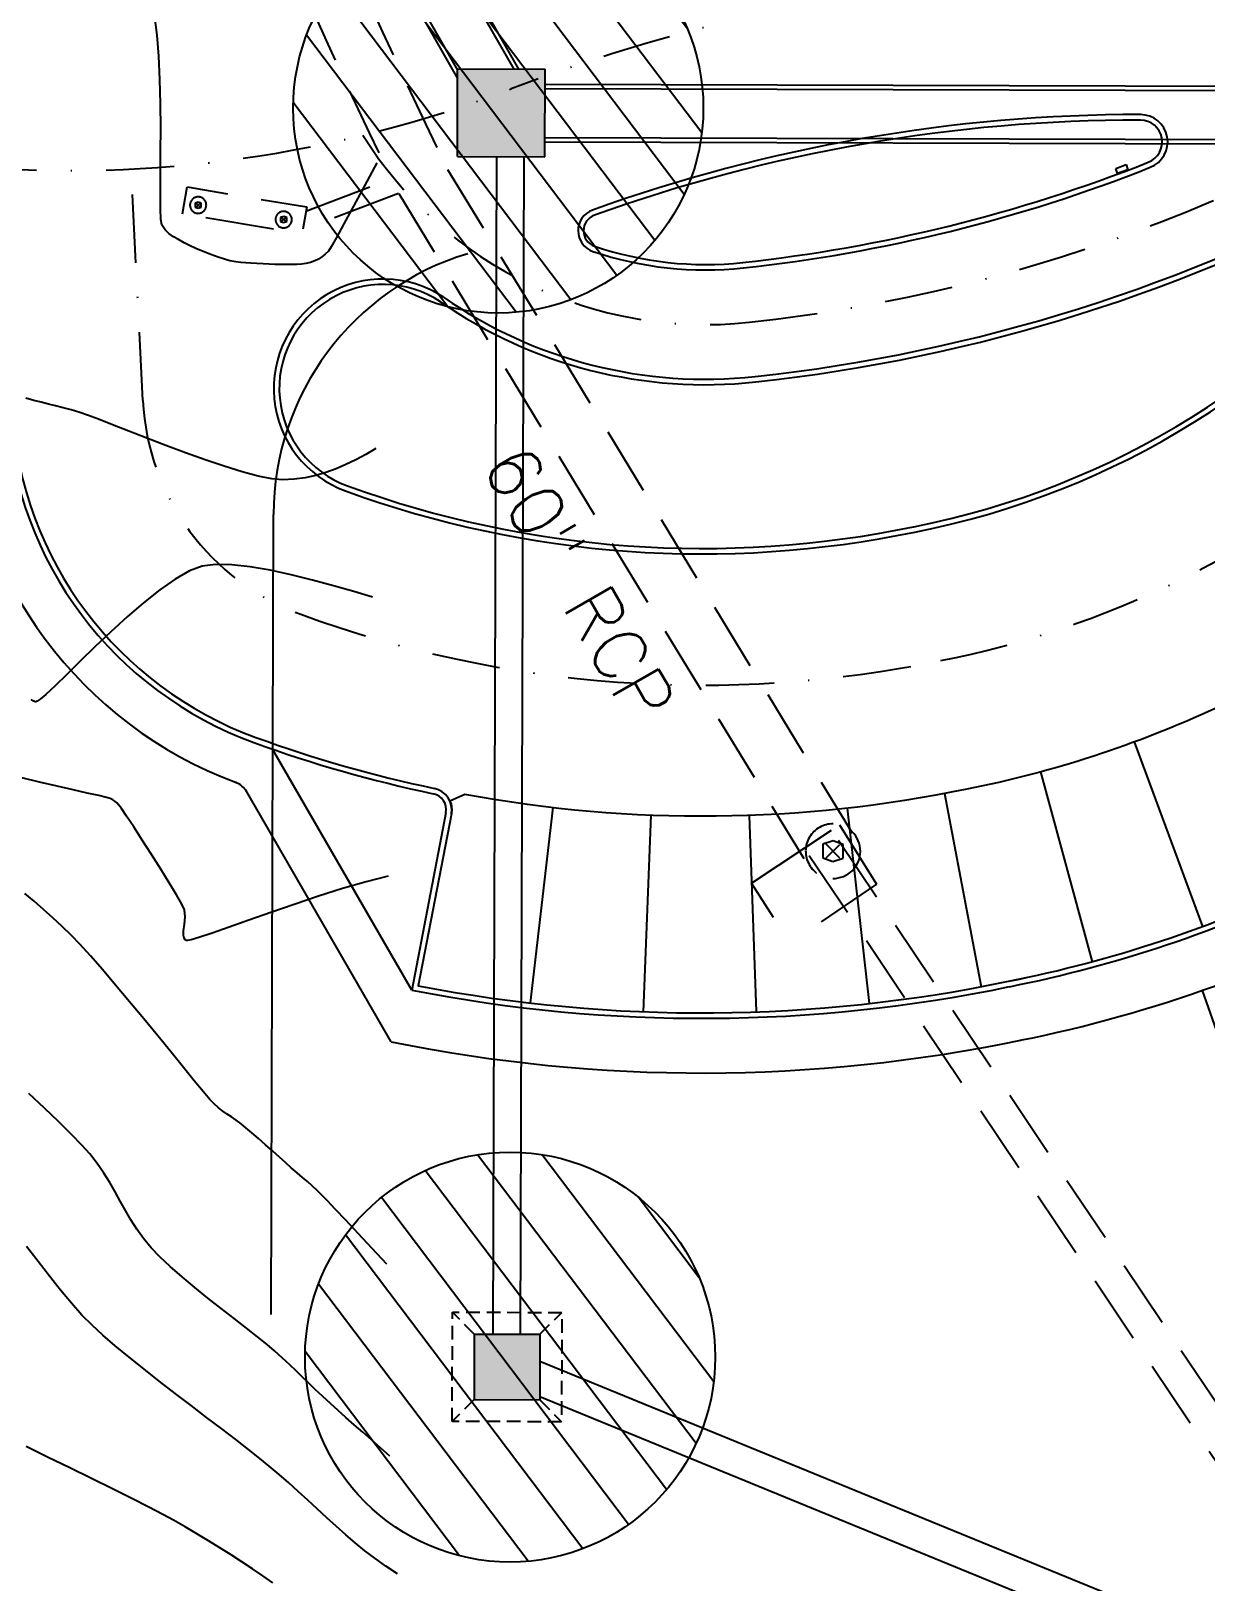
# Model space of a CAD drawing. Header units: feet. Extents: x 26064 to 27719, y 16802 to 28989.
# Drawn here: x 26336.5 to 26443.9, y 17831.7 to 17973.6 of the extents above; entities that cross this region are included whole.
import ezdxf

# ---------------------------------------------------------------- set-up
doc = ezdxf.new("R2010")
doc.units = ezdxf.units.FT
doc.header["$LTSCALE"] = 50
doc.header["$MEASUREMENT"] = 0
for name, pattern in [('CENTERPL', [0.25, 0.125, -0.0625, 0, -0.0625]), ('HIDDEN', [0.375, 0.25, -0.125]), ('HIDDEN2', [0.1875, 0.125, -0.0625]), ('HIDN25', [0.0938, 0.0625, -0.0313])]:
    doc.linetypes.add(name, pattern=pattern)
for name, color, linetype in [('CL-ROADS', 9, 'CENTERPL'), ('CONC-5INCH-BOUNDS', 251, 'Continuous'), ('CONT-MJR', 160, 'HIDDEN'), ('CONT-MNR', 55, 'HIDN25'), ('CURB-B', 4, 'Continuous'), ('CURB-F', 32, 'Continuous'), ('DEMO-STORM SEWER', 13, 'HIDDEN2'), ('FUTURE-CURB-F', 250, 'Continuous'), ('INLET PROTECTION', 1, 'HIDDEN'), ('INLET-HATCH', 9, 'Continuous'), ('PARKSTRIPES', 32, 'Continuous'), ('SD-INNER', 51, 'Continuous'), ('SD-OUTER', 6, 'Continuous'), ('SD-STRUCTURE', 6, 'Continuous'), ('SIDEWALK', 9, 'Continuous')]:
    doc.layers.add(name, color=color, linetype=linetype)
doc.styles.add('l60', font='simplex', dxfattribs={"height": 2.4})

msp = doc.modelspace()

# ---------------------------------------------------------------- hatches: boundary and pattern name
at = {"layer": 'INLET PROTECTION', "linetype": 'Continuous'}
h = msp.add_hatch(dxfattribs=at)
h.set_pattern_fill('ANSI31', scale=37.499998, angle=262.0889784, style=0)
h.set_pattern_definition([(307.088978, (50489.774, -5291.332), (3.7392183, 2.82681806), [])])
edge = h.paths.add_edge_path()
edge.add_arc((26379.21157, 17966.54427), 18.75, 0, 360)
h = msp.add_hatch(dxfattribs=at)
h.set_pattern_fill('ANSI31', scale=37.499998, angle=262.0889784, style=0)
h.set_pattern_definition([(307.088978, (50490.858, -5405.5893), (3.7392183, 2.82681806), [])])
edge = h.paths.add_edge_path()
edge.add_arc((26380.29548, 17852.2869), 18.75, 0, 360)

# ---------------------------------------------------------------- linework, layer by layer
at = {"layer": 'CL-ROADS', "color": 7}
msp.add_line((26346.71719, 17939.80501), (26345.65373, 17960.97264), dxfattribs=at)
for centre, radius, start, end in [((26437.92209, 17818.04335), 160.89772, 74.1126687, 110.9545899), ((26339.98576, 18073.79035), 112.96, 239.7533771, 290.9528375), ((26386.2222, 18094.0347), 147.9428, 276.1868117, 306.342412), ((26402.70601, 18002.31935), 87.9696, 281.1181192, 339.7659436), ((26398.15702, 17983.72284), 36.9872, 212.104588, 276.2225294), ((26368.68549, 17940.9087), 21.996, 182.8761272, 249.9632198), ((26397.86247, 18020.91197), 107.15362, 249.9632198, 281.7423349)]:
    msp.add_arc(centre, radius, start, end, dxfattribs=at)
at = {"layer": 'CONC-5INCH-BOUNDS', "color": 7, "flags": 128}
msp.add_lwpolyline([(26446.32721, 17911.43513), (26444.84488, 17911.66487, -0.060175533), (26422.04786, 17904.2387, -0.097171092), (26376.17053, 17903.7495), (26374.79473, 17903.15186, -0.151219334), (26374.92414, 17901.97625), (26371.8924, 17886.25663, 0.099364631), (26425.86417, 17886.6644, 0.061478073), (26453.268, 17895.7526), (26446.49769, 17910.26941, -0.150609894)], format="xyb", close=True, dxfattribs=at)
at = {"layer": 'CONT-MJR', "color": 7}
for p, q in [((26337.27899, 17904.88674, 620), (26335.64628, 17905.28704, 620)), ((26338.86951, 17904.51355, 620), (26337.27899, 17904.88674, 620)), ((26340.3472, 17904.17738, 620), (26338.86951, 17904.51355, 620)), ((26341.6414, 17903.88814, 620), (26340.3472, 17904.17738, 620)), ((26342.68145, 17903.65575, 620), (26341.6414, 17903.88814, 620)), ((26343.39672, 17903.49012, 620), (26342.68145, 17903.65575, 620)), ((26343.71655, 17903.40115, 620), (26343.39672, 17903.49012, 620)), ((26343.95891, 17903.27412, 620), (26343.71655, 17903.40115, 620)), ((26344.16012, 17903.14175, 620), (26343.95891, 17903.27412, 620)), ((26344.34455, 17902.98657, 620), (26344.16012, 17903.14175, 620)), ((26344.53655, 17902.79115, 620), (26344.34455, 17902.98657, 620)), ((26344.76144, 17902.47874, 620), (26344.53655, 17902.79115, 620)), ((26345.23223, 17901.77942, 620), (26344.76144, 17902.47874, 620)), ((26345.8878, 17900.78439, 620), (26345.23223, 17901.77942, 620)), ((26346.66704, 17899.58486, 620), (26345.8878, 17900.78439, 620)), ((26347.50881, 17898.27205, 620), (26346.66704, 17899.58486, 620)), ((26348.352, 17896.93717, 620), (26347.50881, 17898.27205, 620)), ((26349.13549, 17895.67143, 620), (26348.352, 17896.93717, 620)), ((26349.79816, 17894.56604, 620), (26349.13549, 17895.67143, 620)), ((26367.12854, 17895.77173, 620), (26364.97951, 17895.1412, 620)), ((26369.15066, 17896.29654, 620), (26367.12854, 17895.77173, 620)), ((26350.27889, 17893.71221, 620), (26349.79816, 17894.56604, 620)), ((26362.76848, 17894.43952, 620), (26360.56035, 17893.70124, 620)), ((26364.97951, 17895.1412, 620), (26362.76848, 17894.43952, 620)), ((26350.51655, 17893.20115, 620), (26350.27889, 17893.71221, 620)), ((26350.59772, 17892.55421, 620), (26350.51655, 17893.20115, 620)), ((26350.53503, 17891.89098, 620), (26350.59772, 17892.55421, 620)), ((26358.42003, 17892.96091, 620), (26356.41241, 17892.25309, 620)), ((26360.56035, 17893.70124, 620), (26358.42003, 17892.96091, 620)), ((26350.42762, 17890.85006, 620), (26350.44376, 17891.27223, 620)), ((26350.44376, 17891.27223, 620), (26350.53503, 17891.89098, 620)), ((26353.05491, 17891.07322, 620), (26351.83484, 17890.67027, 620)), ((26354.6024, 17891.61234, 620), (26353.05491, 17891.07322, 620)), ((26356.41241, 17892.25309, 620), (26354.6024, 17891.61234, 620)), ((26350.48743, 17890.59635, 620), (26350.42762, 17890.85006, 620)), ((26350.57539, 17890.46446, 620), (26350.48743, 17890.59635, 620)), ((26350.63655, 17890.41115, 620), (26350.57539, 17890.46446, 620)), ((26350.67097, 17890.39845, 620), (26350.63655, 17890.41115, 620)), ((26350.80037, 17890.40073, 620), (26350.67097, 17890.39845, 620)), ((26351.13813, 17890.46919, 620), (26350.80037, 17890.40073, 620)), ((26351.83484, 17890.67027, 620), (26351.13813, 17890.46919, 620))]:
    msp.add_line(p, q, dxfattribs=at)
at = {"layer": 'CONT-MNR', "color": 7}
for p, q in [((26348.02902, 17973.21361, 617), (26347.80519, 17974.85291, 617)), ((26348.18275, 17971.2904, 617), (26348.02902, 17973.21361, 617)), ((26348.32925, 17966.94737, 617), (26348.27871, 17969.17206, 617)), ((26348.34343, 17962.53409, 617), (26348.34671, 17964.70512, 617)), ((26348.324, 17958.76082, 617), (26348.33174, 17960.52306, 617)), ((26349.52229, 17954.77786, 617), (26349.10617, 17955.06332, 617)), ((26349.99088, 17954.51181, 617), (26349.52229, 17954.77786, 617)), ((26365.10433, 17955.95928, 617), (26364.41483, 17954.6927, 617)), ((26351.56096, 17953.71131, 617), (26350.97199, 17953.98208, 617)), ((26352.22616, 17953.43061, 617), (26351.56096, 17953.71131, 617)), ((26363.69784, 17953.46463, 617), (26363.39372, 17953.17024, 617)), ((26363.93503, 17953.83783, 617), (26363.69784, 17953.46463, 617)), ((26354.67784, 17952.57463, 617), (26354.19344, 17952.712, 617)), ((26355.67482, 17952.40539, 617), (26355.20637, 17952.46576, 617)), ((26359.82784, 17952.23463, 617), (26359.30291, 17952.22876, 617)), ((26360.78634, 17952.24204, 617), (26360.33097, 17952.24009, 617)), ((26361.62656, 17952.31453, 617), (26361.21213, 17952.26026, 617)), ((26336.74445, 17939.80296, 618), (26336.01011, 17939.99367, 618)), ((26339.41819, 17939.12855, 618), (26338.73773, 17939.30529, 618)), ((26340.14963, 17938.92857, 618), (26339.41819, 17939.12855, 618)), ((26348.83217, 17935.68612, 618), (26347.0856, 17936.35658, 618)), ((26368.02969, 17935.39383, 618), (26367.10455, 17934.86703, 618)), ((26367.10455, 17934.86703, 618), (26366.19372, 17934.37979, 618)), ((26357.25398, 17932.88117, 618), (26355.78782, 17933.27454, 618)), ((26359.48784, 17932.54463, 618), (26358.50499, 17932.62841, 618)), ((26360.54207, 17932.599, 618), (26359.48784, 17932.54463, 618)), ((26362.51949, 17932.93781, 618), (26361.54972, 17932.73191, 618)), ((26350.97575, 17924.20089, 619), (26349.67006, 17923.45975, 619)), ((26352.13767, 17924.63683, 619), (26350.97575, 17924.20089, 619)), ((26367.71162, 17921.7984, 619), (26366.00357, 17922.31262, 619)), ((26346.78235, 17921.30048, 619), (26345.2778, 17920.00168, 619)), ((26343.78442, 17918.63632, 619), (26342.34097, 17917.26406, 619)), ((26342.34097, 17917.26406, 619), (26340.98616, 17915.94457, 619)), ((26337.05993, 17912.27778, 619), (26336.93932, 17912.22802, 619)), ((26338.48461, 17892.46587, 621), (26337.63492, 17893.24248, 621)), ((26339.33713, 17891.66507, 621), (26338.48461, 17892.46587, 621)), ((26340.19784, 17890.84303, 621), (26339.33713, 17891.66507, 621)), ((26340.96988, 17890.0532, 621), (26340.19784, 17890.84303, 621)), ((26344.23208, 17886.31638, 621), (26343.02689, 17887.73568, 621)), ((26346.79633, 17883.22774, 621), (26345.50186, 17884.79567, 621)), ((26350.42896, 17878.78266, 621), (26349.29978, 17880.16704, 621)), ((26339.0337, 17873.79852, 622), (26337.7184, 17875.0658, 622)), ((26355.25563, 17873.96548, 621), (26354.83295, 17874.25805, 621)), ((26355.71784, 17873.61303, 621), (26355.25563, 17873.96548, 621)), ((26356.67996, 17872.80118, 621), (26356.14656, 17873.25761, 621)), ((26342.54931, 17869.99747, 622), (26341.86184, 17870.87115, 622)), ((26343.14967, 17869.12822, 622), (26342.54931, 17869.99747, 622)), ((26360.28784, 17869.61303, 621), (26359.79789, 17870.04866, 621)), ((26343.68522, 17868.2629, 622), (26343.14967, 17869.12822, 622)), ((26344.17824, 17867.40096, 622), (26343.68522, 17868.2629, 622)), ((26360.8293, 17869.13873, 621), (26360.28784, 17869.61303, 621)), ((26361.75791, 17868.33836, 621), (26361.31015, 17868.72485, 621)), ((26362.2001, 17867.94625, 621), (26361.75791, 17868.33836, 621)), ((26363.17784, 17867.01303, 621), (26362.66424, 17867.51548, 621)), ((26363.5972, 17866.58093, 621), (26363.17784, 17867.01303, 621)), ((26345.62511, 17864.83024, 622), (26345.12589, 17865.68515, 622)), ((26346.78579, 17863.12376, 622), (26346.17097, 17863.97662, 622)), ((26366.40956, 17863.59984, 621), (26365.26878, 17864.81707, 621)), ((26369.02255, 17860.78108, 621), (26367.67939, 17862.23542, 621)), ((26350.30171, 17859.62819, 622), (26349.22666, 17860.5657, 622)), ((26340.1937, 17857.21621, 623), (26339.20255, 17858.4124, 623)), ((26352.67264, 17857.68881, 622), (26351.46334, 17858.66221, 622)), ((26342.07312, 17855.20303, 623), (26341.15232, 17856.1365, 623)), ((26355.07873, 17855.80393, 622), (26353.89074, 17856.72904, 622)), ((26358.07317, 17853.44711, 622), (26357.20884, 17854.14192, 622)), ((26346.80788, 17851.2058, 623), (26345.4558, 17852.29035, 623)), ((26348.22304, 17850.0938, 623), (26346.80788, 17851.2058, 623)), ((26361.88905, 17849.90634, 622), (26361.31817, 17850.46428, 622)), ((26363.13402, 17848.70893, 622), (26362.48538, 17849.32761, 622)), ((26352.5518, 17846.76916, 623), (26351.12451, 17847.85786, 623)), ((26355.21189, 17844.73839, 623), (26353.92409, 17845.72347, 623)), ((26366.81614, 17845.40967, 622), (26366.04126, 17846.087, 622)), ((26368.43827, 17843.98612, 622), (26367.61515, 17844.71077, 622)), ((26340.02848, 17842.16433, 624), (26338.01418, 17843.14692, 624)), ((26359.16664, 17841.56184, 623), (26358.27312, 17842.32303, 623)), ((26360.92618, 17839.99124, 623), (26360.05028, 17840.78272, 623)), ((26347.26603, 17838.55224, 624), (26345.70521, 17839.34643, 624)), ((26365.26499, 17836.04341, 623), (26364.39549, 17836.81312, 623)), ((26353.75683, 17834.84758, 624), (26352.71472, 17835.492, 624)), ((26355.77932, 17833.55211, 624), (26354.77972, 17834.19964, 624)), ((26367.91312, 17833.88303, 623), (26367.02166, 17834.57279, 623)), ((26356.75159, 17832.90894, 624), (26355.77932, 17833.55211, 624)), ((26368.9278, 17833.15747, 623), (26367.91312, 17833.88303, 623))]:
    msp.add_line(p, q, dxfattribs=at)
at = {"layer": 'CONT-MNR', "color": 7, "extrusion": (0.998975, 0.045255, 0)}
msp.add_line((26348.27871, 17969.17206, 617), (26348.18275, 17971.2904, 617), dxfattribs=at)
at = {"layer": 'CONT-MNR', "color": 7, "extrusion": (0.99997, 0.007786, 0)}
msp.add_line((26348.34671, 17964.70512, 617), (26348.32925, 17966.94737, 617), dxfattribs=at)
at = {"layer": 'CONT-MNR', "color": 7, "extrusion": (0.999983, -0.005809, 0)}
msp.add_line((26348.33174, 17960.52306, 617), (26348.34343, 17962.53409, 617), dxfattribs=at)
at = {"layer": 'CONT-MNR', "color": 7, "extrusion": (0.880445, -0.474147, 0)}
msp.add_line((26368.10199, 17961.52963, 617), (26366.98081, 17959.44771, 617), dxfattribs=at)
at = {"layer": 'CONT-MNR', "color": 7, "extrusion": (0.880896, -0.47331, 0)}
msp.add_line((26366.98081, 17959.44771, 617), (26365.97062, 17957.56761, 617), dxfattribs=at)
at = {"layer": 'CONT-MNR', "color": 7, "extrusion": (0.999982, 0.005995, 0)}
msp.add_line((26348.33254, 17957.33614, 617), (26348.324, 17958.76082, 617), dxfattribs=at)
at = {"layer": 'CONT-MNR', "color": 7, "extrusion": (0.999308, 0.037202, 0)}
msp.add_line((26348.36971, 17956.33782, 617), (26348.33254, 17957.33614, 617), dxfattribs=at)
at = {"layer": 'CONT-MNR', "color": 7, "extrusion": (0.987178, 0.159624, 0)}
msp.add_line((26348.44784, 17955.85463, 617), (26348.36971, 17956.33782, 617), dxfattribs=at)
at = {"layer": 'CONT-MNR', "color": 7, "extrusion": (0.880408, -0.474217, 0)}
msp.add_line((26365.97062, 17957.56761, 617), (26365.10433, 17955.95928, 617), dxfattribs=at)
at = {"layer": 'CONT-MNR', "color": 7, "extrusion": (0.830722, 0.556688, 0)}
msp.add_line((26348.74665, 17955.40872, 617), (26348.44784, 17955.85463, 617), dxfattribs=at)
at = {"layer": 'CONT-MNR', "color": 7, "extrusion": (0.692813, 0.721118, 0)}
msp.add_line((26349.10617, 17955.06332, 617), (26348.74665, 17955.40872, 617), dxfattribs=at)
at = {"layer": 'CONT-MNR', "color": 7, "extrusion": (-0.485623, -0.874169, 0)}
msp.add_line((26350.50784, 17954.22463, 617), (26349.99088, 17954.51181, 617), dxfattribs=at)
at = {"layer": 'CONT-MNR', "color": 7, "extrusion": (0.463141, 0.886285, 0)}
msp.add_line((26350.97199, 17953.98208, 617), (26350.50784, 17954.22463, 617), dxfattribs=at)
at = {"layer": 'CONT-MNR', "color": 7, "extrusion": (0.365795, 0.930696, 0)}
msp.add_line((26352.91903, 17953.15829, 617), (26352.22616, 17953.43061, 617), dxfattribs=at)
at = {"layer": 'CONT-MNR', "color": 7, "extrusion": (0.872041, -0.489432, 0)}
msp.add_line((26364.41483, 17954.6927, 617), (26363.93503, 17953.83783, 617), dxfattribs=at)
at = {"layer": 'CONT-MNR', "color": 7, "extrusion": (-0.343337, -0.939212, 0)}
msp.add_line((26353.59098, 17952.91265, 617), (26352.91903, 17953.15829, 617), dxfattribs=at)
at = {"layer": 'CONT-MNR', "color": 7, "extrusion": (-0.31599, -0.948762, 0)}
msp.add_line((26354.19344, 17952.712, 617), (26353.59098, 17952.91265, 617), dxfattribs=at)
at = {"layer": 'CONT-MNR', "color": 7, "extrusion": (-0.201747, -0.979438, 0)}
msp.add_line((26355.20637, 17952.46576, 617), (26354.67784, 17952.57463, 617), dxfattribs=at)
at = {"layer": 'CONT-MNR', "color": 7, "extrusion": (-0.068407, -0.997657, 0)}
msp.add_line((26356.12601, 17952.37445, 617), (26355.67482, 17952.40539, 617), dxfattribs=at)
at = {"layer": 'CONT-MNR', "color": 7, "extrusion": (-0.043099, -0.999071, 0)}
msp.add_line((26356.60274, 17952.35389, 617), (26356.12601, 17952.37445, 617), dxfattribs=at)
at = {"layer": 'CONT-MNR', "color": 7, "extrusion": (-0.053598, -0.998563, 0)}
msp.add_line((26357.14784, 17952.32463, 617), (26356.60274, 17952.35389, 617), dxfattribs=at)
at = {"layer": 'CONT-MNR', "color": 7, "extrusion": (-0.064654, -0.997908, 0)}
msp.add_line((26357.72114, 17952.28749, 617), (26357.14784, 17952.32463, 617), dxfattribs=at)
at = {"layer": 'CONT-MNR', "color": 7, "extrusion": (-0.055197, -0.998475, 0)}
msp.add_line((26358.26267, 17952.25755, 617), (26357.72114, 17952.28749, 617), dxfattribs=at)
at = {"layer": 'CONT-MNR', "color": 7, "extrusion": (-0.038917, -0.999242, 0)}
msp.add_line((26358.78556, 17952.23718, 617), (26358.26267, 17952.25755, 617), dxfattribs=at)
at = {"layer": 'CONT-MNR', "color": 7, "extrusion": (-0.016289, -0.999867, 0)}
msp.add_line((26359.30291, 17952.22876, 617), (26358.78556, 17952.23718, 617), dxfattribs=at)
at = {"layer": 'CONT-MNR', "color": 7, "extrusion": (0.010855, -0.999941, 0)}
msp.add_line((26360.33097, 17952.24009, 617), (26359.82784, 17952.23463, 617), dxfattribs=at)
at = {"layer": 'CONT-MNR', "color": 7, "extrusion": (0.042746, -0.999086, 0)}
msp.add_line((26361.21213, 17952.26026, 617), (26360.78634, 17952.24204, 617), dxfattribs=at)
at = {"layer": 'CONT-MNR', "color": 7, "extrusion": (0.252862, -0.967502, 0)}
msp.add_line((26362.04784, 17952.42463, 617), (26361.62656, 17952.31453, 617), dxfattribs=at)
at = {"layer": 'CONT-MNR', "color": 7, "extrusion": (0.350134, -0.936699, 0)}
msp.add_line((26362.44477, 17952.573, 617), (26362.04784, 17952.42463, 617), dxfattribs=at)
at = {"layer": 'CONT-MNR', "color": 7, "extrusion": (0.433145, -0.901324, 0)}
msp.add_line((26362.78771, 17952.7378, 617), (26362.44477, 17952.573, 617), dxfattribs=at)
at = {"layer": 'CONT-MNR', "color": 7, "extrusion": (0.532352, -0.846523, 0)}
msp.add_line((26363.09718, 17952.93242, 617), (26362.78771, 17952.7378, 617), dxfattribs=at)
at = {"layer": 'CONT-MNR', "color": 7, "extrusion": (0.625635, -0.780116, 0)}
msp.add_line((26363.39372, 17953.17024, 617), (26363.09718, 17952.93242, 617), dxfattribs=at)
at = {"layer": 'CONT-MNR', "color": 7, "extrusion": (-0.243365, -0.969935, 0)}
msp.add_line((26337.42665, 17939.63179, 618), (26336.74445, 17939.80296, 618), dxfattribs=at)
at = {"layer": 'CONT-MNR', "color": 7, "extrusion": (-0.240258, -0.970709, 0)}
msp.add_line((26338.08248, 17939.46947, 618), (26337.42665, 17939.63179, 618), dxfattribs=at)
at = {"layer": 'CONT-MNR', "color": 7, "extrusion": (-0.243044, -0.970015, 0)}
msp.add_line((26338.73773, 17939.30529, 618), (26338.08248, 17939.46947, 618), dxfattribs=at)
at = {"layer": 'CONT-MNR', "color": 7, "extrusion": (0.278041, 0.960569, 0)}
msp.add_line((26340.95784, 17938.69463, 618), (26340.14963, 17938.92857, 618), dxfattribs=at)
at = {"layer": 'CONT-MNR', "color": 7, "extrusion": (-0.320975, -0.947088, 0)}
msp.add_line((26341.65931, 17938.45689, 618), (26340.95784, 17938.69463, 618), dxfattribs=at)
at = {"layer": 'CONT-MNR', "color": 7, "extrusion": (-0.351015, -0.93637, 0)}
msp.add_line((26342.67585, 17938.07583, 618), (26341.65931, 17938.45689, 618), dxfattribs=at)
at = {"layer": 'CONT-MNR', "color": 7, "extrusion": (0.361674, 0.932305, 0)}
msp.add_line((26343.95442, 17937.57983, 618), (26342.67585, 17938.07583, 618), dxfattribs=at)
at = {"layer": 'CONT-MNR', "color": 7, "extrusion": (-0.364642, -0.931148, 0)}
msp.add_line((26345.44201, 17936.99728, 618), (26343.95442, 17937.57983, 618), dxfattribs=at)
at = {"layer": 'CONT-MNR', "color": 7, "extrusion": (0.363198, 0.931712, 0)}
msp.add_line((26347.0856, 17936.35658, 618), (26345.44201, 17936.99728, 618), dxfattribs=at)
at = {"layer": 'CONT-MNR', "color": 7, "extrusion": (-0.350268, -0.936649, 0)}
msp.add_line((26350.62869, 17935.01429, 618), (26348.83217, 17935.68612, 618), dxfattribs=at)
at = {"layer": 'CONT-MNR', "color": 7, "extrusion": (0.338326, 0.941029, 0)}
msp.add_line((26352.42216, 17934.36949, 618), (26350.62869, 17935.01429, 618), dxfattribs=at)
at = {"layer": 'CONT-MNR', "color": 7, "extrusion": (-0.321254, -0.946993, 0)}
msp.add_line((26354.15954, 17933.78011, 618), (26352.42216, 17934.36949, 618), dxfattribs=at)
at = {"layer": 'CONT-MNR', "color": 7, "extrusion": (-0.296528, -0.955024, 0)}
msp.add_line((26355.78782, 17933.27454, 618), (26354.15954, 17933.78011, 618), dxfattribs=at)
at = {"layer": 'CONT-MNR', "color": 7, "extrusion": (-0.34225, 0.939609, 0)}
msp.add_line((26364.38018, 17933.54626, 618), (26363.46008, 17933.21112, 618), dxfattribs=at)
at = {"layer": 'CONT-MNR', "color": 7, "extrusion": (0.395744, -0.918361, 0)}
msp.add_line((26365.28849, 17933.93767, 618), (26364.38018, 17933.54626, 618), dxfattribs=at)
at = {"layer": 'CONT-MNR', "color": 7, "extrusion": (0.438857, -0.898557, 0)}
msp.add_line((26366.19372, 17934.37979, 618), (26365.28849, 17933.93767, 618), dxfattribs=at)
at = {"layer": 'CONT-MNR', "color": 7, "extrusion": (-0.198048, -0.980192, 0)}
msp.add_line((26358.50499, 17932.62841, 618), (26357.25398, 17932.88117, 618), dxfattribs=at)
at = {"layer": 'CONT-MNR', "color": 7, "extrusion": (0.130775, -0.991412, 0)}
msp.add_line((26361.54972, 17932.73191, 618), (26360.54207, 17932.599, 618), dxfattribs=at)
at = {"layer": 'CONT-MNR', "color": 7, "extrusion": (-0.279028, 0.960283, 0)}
msp.add_line((26363.46008, 17933.21112, 618), (26362.51949, 17932.93781, 618), dxfattribs=at)
at = {"layer": 'CONT-MNR', "color": 7, "extrusion": (0.129237, -0.991614, 0)}
msp.add_line((26353.36278, 17924.79649, 619), (26352.13767, 17924.63683, 619), dxfattribs=at)
at = {"layer": 'CONT-MNR', "color": 7, "extrusion": (-0.018971, -0.99982, 0)}
msp.add_line((26354.84615, 17924.76835, 619), (26353.36278, 17924.79649, 619), dxfattribs=at)
at = {"layer": 'CONT-MNR', "color": 7, "extrusion": (-0.109927, -0.99394, 0)}
msp.add_line((26356.53125, 17924.58198, 619), (26354.84615, 17924.76835, 619), dxfattribs=at)
at = {"layer": 'CONT-MNR', "color": 7, "extrusion": (-0.169609, -0.985512, 0)}
msp.add_line((26358.36152, 17924.26699, 619), (26356.53125, 17924.58198, 619), dxfattribs=at)
at = {"layer": 'CONT-MNR', "color": 7, "extrusion": (0.210908, 0.977506, 0)}
msp.add_line((26360.28043, 17923.85296, 619), (26358.36152, 17924.26699, 619), dxfattribs=at)
at = {"layer": 'CONT-MNR', "color": 7, "extrusion": (-0.240528, -0.970642, 0)}
msp.add_line((26362.23144, 17923.36949, 619), (26360.28043, 17923.85296, 619), dxfattribs=at)
at = {"layer": 'CONT-MNR', "color": 7, "extrusion": (0.621774, -0.783197, 0)}
msp.add_line((26348.25935, 17922.47306, 619), (26346.78235, 17921.30048, 619), dxfattribs=at)
at = {"layer": 'CONT-MNR', "color": 7, "extrusion": (0.573149, -0.819451, 0)}
msp.add_line((26349.67006, 17923.45975, 619), (26348.25935, 17922.47306, 619), dxfattribs=at)
at = {"layer": 'CONT-MNR', "color": 7, "extrusion": (-0.262131, -0.965032, 0)}
msp.add_line((26364.158, 17922.84618, 619), (26362.23144, 17923.36949, 619), dxfattribs=at)
at = {"layer": 'CONT-MNR', "color": 7, "extrusion": (-0.27773, -0.960659, 0)}
msp.add_line((26366.00357, 17922.31262, 619), (26364.158, 17922.84618, 619), dxfattribs=at)
at = {"layer": 'CONT-MNR', "color": 7, "extrusion": (0.674766, -0.738031, 0)}
msp.add_line((26345.2778, 17920.00168, 619), (26343.78442, 17918.63632, 619), dxfattribs=at)
at = {"layer": 'CONT-MNR', "color": 7, "extrusion": (0.70117, -0.712995, 0)}
msp.add_line((26340.98616, 17915.94457, 619), (26339.75874, 17914.73751, 619), dxfattribs=at)
at = {"layer": 'CONT-MNR', "color": 7, "extrusion": (0.684079, -0.729407, 0)}
msp.add_line((26338.69745, 17913.70254, 619), (26337.84102, 17912.89933, 619), dxfattribs=at)
at = {"layer": 'CONT-MNR', "color": 7, "extrusion": (-0.698172, 0.71593, 0)}
msp.add_line((26339.75874, 17914.73751, 619), (26338.69745, 17913.70254, 619), dxfattribs=at)
at = {"layer": 'CONT-MNR', "color": 7, "extrusion": (0.614912, 0.788596, 0)}
msp.add_line((26336.6828, 17912.30797, 619), (26336.49418, 17912.45505, 619), dxfattribs=at)
at = {"layer": 'CONT-MNR', "color": 7, "extrusion": (-0.404681, -0.914458, 0)}
msp.add_line((26336.82288, 17912.24598, 619), (26336.6828, 17912.30797, 619), dxfattribs=at)
at = {"layer": 'CONT-MNR', "color": 7, "extrusion": (-0.248142, -0.968724, 0)}
msp.add_line((26336.89767, 17912.22683, 619), (26336.82288, 17912.24598, 619), dxfattribs=at)
at = {"layer": 'CONT-MNR', "color": 7, "extrusion": (0.028607, -0.999591, 0)}
msp.add_line((26336.93932, 17912.22802, 619), (26336.89767, 17912.22683, 619), dxfattribs=at)
at = {"layer": 'CONT-MNR', "color": 7, "extrusion": (0.567927, -0.823079, 0)}
msp.add_line((26337.3294, 17912.46372, 619), (26337.05993, 17912.27778, 619), dxfattribs=at)
at = {"layer": 'CONT-MNR', "color": 7, "extrusion": (0.648285, -0.761398, 0)}
msp.add_line((26337.84102, 17912.89933, 619), (26337.3294, 17912.46372, 619), dxfattribs=at)
at = {"layer": 'CONT-MNR', "color": 7, "extrusion": (-0.64158, -0.767056, 0)}
msp.add_line((26336.78273, 17893.99193, 621), (26335.9227, 17894.71128, 621), dxfattribs=at)
at = {"layer": 'CONT-MNR', "color": 7, "extrusion": (-0.660394, -0.75092, 0)}
msp.add_line((26337.63492, 17893.24248, 621), (26336.78273, 17893.99193, 621), dxfattribs=at)
at = {"layer": 'CONT-MNR', "color": 7, "extrusion": (0.740545, 0.672007, 0)}
msp.add_line((26341.92619, 17888.99935, 621), (26340.96988, 17890.0532, 621), dxfattribs=at)
at = {"layer": 'CONT-MNR', "color": 7, "extrusion": (0.754058, 0.656808, 0)}
msp.add_line((26343.02689, 17887.73568, 621), (26341.92619, 17888.99935, 621), dxfattribs=at)
at = {"layer": 'CONT-MNR', "color": 7, "extrusion": (0.767596, 0.640934, 0)}
msp.add_line((26345.50186, 17884.79567, 621), (26344.23208, 17886.31638, 621), dxfattribs=at)
at = {"layer": 'CONT-MNR', "color": 7, "extrusion": (0.773439, 0.633871, 0)}
msp.add_line((26348.0756, 17881.6668, 621), (26346.79633, 17883.22774, 621), dxfattribs=at)
at = {"layer": 'CONT-MNR', "color": 7, "extrusion": (0.774692, 0.632339, 0)}
msp.add_line((26349.29978, 17880.16704, 621), (26348.0756, 17881.6668, 621), dxfattribs=at)
at = {"layer": 'CONT-MNR', "color": 7, "extrusion": (0.77384, 0.633381, 0)}
msp.add_line((26351.42325, 17877.56787, 621), (26350.42896, 17878.78266, 621), dxfattribs=at)
at = {"layer": 'CONT-MNR', "color": 7, "extrusion": (0.770635, 0.637276, 0)}
msp.add_line((26352.24276, 17876.57687, 621), (26351.42325, 17877.56787, 621), dxfattribs=at)
at = {"layer": 'CONT-MNR', "color": 7, "extrusion": (0.686734, 0.726909, 0)}
msp.add_line((26337.7184, 17875.0658, 622), (26336.29616, 17876.40944, 622), dxfattribs=at)
at = {"layer": 'CONT-MNR', "color": 7, "extrusion": (0.76259, 0.646882, 0)}
msp.add_line((26352.84759, 17875.86385, 621), (26352.24276, 17876.57687, 621), dxfattribs=at)
at = {"layer": 'CONT-MNR', "color": 7, "extrusion": (0.736035, 0.676944, 0)}
msp.add_line((26353.19784, 17875.48303, 621), (26352.84759, 17875.86385, 621), dxfattribs=at)
at = {"layer": 'CONT-MNR', "color": 7, "extrusion": (-0.658206, -0.752838, 0)}
msp.add_line((26353.63225, 17875.10323, 621), (26353.19784, 17875.48303, 621), dxfattribs=at)
at = {"layer": 'CONT-MNR', "color": 7, "extrusion": (-0.605608, -0.795763, 0)}
msp.add_line((26354.03824, 17874.79425, 621), (26353.63225, 17875.10323, 621), dxfattribs=at)
at = {"layer": 'CONT-MNR', "color": 7, "extrusion": (0.565913, 0.824465, 0)}
msp.add_line((26354.43281, 17874.52341, 621), (26354.03824, 17874.79425, 621), dxfattribs=at)
at = {"layer": 'CONT-MNR', "color": 7, "extrusion": (-0.552692, -0.833385, 0)}
msp.add_line((26354.83295, 17874.25805, 621), (26354.43281, 17874.52341, 621), dxfattribs=at)
at = {"layer": 'CONT-MNR', "color": 7, "extrusion": (-0.703591, -0.710605, 0)}
msp.add_line((26340.19445, 17872.64923, 622), (26339.0337, 17873.79852, 622), dxfattribs=at)
at = {"layer": 'CONT-MNR', "color": 7, "extrusion": (0.718298, 0.695736, 0)}
msp.add_line((26341.15303, 17871.65956, 622), (26340.19445, 17872.64923, 622), dxfattribs=at)
at = {"layer": 'CONT-MNR', "color": 7, "extrusion": (-0.638218, -0.769855, 0)}
msp.add_line((26356.14656, 17873.25761, 621), (26355.71784, 17873.61303, 621), dxfattribs=at)
at = {"layer": 'CONT-MNR', "color": 7, "extrusion": (-0.656567, -0.754267, 0)}
msp.add_line((26357.28605, 17872.2736, 621), (26356.67996, 17872.80118, 621), dxfattribs=at)
at = {"layer": 'CONT-MNR', "color": 7, "extrusion": (0.743653, 0.668566, 0)}
msp.add_line((26341.86184, 17870.87115, 622), (26341.15303, 17871.65956, 622), dxfattribs=at)
at = {"layer": 'CONT-MNR', "color": 7, "extrusion": (-0.660431, -0.750887, 0)}
msp.add_line((26357.93287, 17871.7047, 621), (26357.28605, 17872.2736, 621), dxfattribs=at)
at = {"layer": 'CONT-MNR', "color": 7, "extrusion": (-0.662853, -0.74875, 0)}
msp.add_line((26358.58843, 17871.12435, 621), (26357.93287, 17871.7047, 621), dxfattribs=at)
at = {"layer": 'CONT-MNR', "color": 7, "extrusion": (-0.664292, -0.747473, 0)}
msp.add_line((26359.22076, 17870.56239, 621), (26358.58843, 17871.12435, 621), dxfattribs=at)
at = {"layer": 'CONT-MNR', "color": 7, "extrusion": (0.664884, 0.746946, 0)}
msp.add_line((26359.79789, 17870.04866, 621), (26359.22076, 17870.56239, 621), dxfattribs=at)
at = {"layer": 'CONT-MNR', "color": 7, "extrusion": (-0.652355, -0.757914, 0)}
msp.add_line((26361.31015, 17868.72485, 621), (26360.8293, 17869.13873, 621), dxfattribs=at)
at = {"layer": 'CONT-MNR', "color": 7, "extrusion": (0.876085, 0.482157, 0)}
msp.add_line((26344.65103, 17866.54189, 622), (26344.17824, 17867.40096, 622), dxfattribs=at)
at = {"layer": 'CONT-MNR', "color": 7, "extrusion": (0.68027, 0.732962, 0)}
msp.add_line((26362.66424, 17867.51548, 621), (26362.2001, 17867.94625, 621), dxfattribs=at)
at = {"layer": 'CONT-MNR', "color": 7, "extrusion": (0.874635, 0.484781, 0)}
msp.add_line((26345.12589, 17865.68515, 622), (26344.65103, 17866.54189, 622), dxfattribs=at)
at = {"layer": 'CONT-MNR', "color": 7, "extrusion": (0.724021, 0.689778, 0)}
msp.add_line((26364.31275, 17865.82986, 621), (26363.5972, 17866.58093, 621), dxfattribs=at)
at = {"layer": 'CONT-MNR', "color": 7, "extrusion": (0.72719, 0.686436, 0)}
msp.add_line((26365.26878, 17864.81707, 621), (26364.31275, 17865.82986, 621), dxfattribs=at)
at = {"layer": 'CONT-MNR', "color": 7, "extrusion": (0.842474, 0.538737, 0)}
msp.add_line((26346.17097, 17863.97662, 622), (26345.62511, 17864.83024, 622), dxfattribs=at)
at = {"layer": 'CONT-MNR', "color": 7, "extrusion": (0.770199, 0.637803, 0)}
msp.add_line((26347.49184, 17862.27115, 622), (26346.78579, 17863.12376, 622), dxfattribs=at)
at = {"layer": 'CONT-MNR', "color": 7, "extrusion": (0.732026, 0.681277, 0)}
msp.add_line((26367.67939, 17862.23542, 621), (26366.40956, 17863.59984, 621), dxfattribs=at)
at = {"layer": 'CONT-MNR', "color": 7, "extrusion": (0.791083, 0.611709, 0)}
msp.add_line((26337.14374, 17861.03517, 623), (26336.08666, 17862.40223, 623), dxfattribs=at)
at = {"layer": 'CONT-MNR', "color": 7, "extrusion": (0.721173, 0.692755, 0)}
msp.add_line((26348.27707, 17861.4537, 622), (26347.49184, 17862.27115, 622), dxfattribs=at)
at = {"layer": 'CONT-MNR', "color": 7, "extrusion": (-0.683025, -0.730395, 0)}
msp.add_line((26349.22666, 17860.5657, 622), (26348.27707, 17861.4537, 622), dxfattribs=at)
at = {"layer": 'CONT-MNR', "color": 7, "extrusion": (0.789845, 0.613306, 0)}
msp.add_line((26338.18413, 17859.6953, 623), (26337.14374, 17861.03517, 623), dxfattribs=at)
at = {"layer": 'CONT-MNR', "color": 7, "extrusion": (0.78322, 0.621745, 0)}
msp.add_line((26339.20255, 17858.4124, 623), (26338.18413, 17859.6953, 623), dxfattribs=at)
at = {"layer": 'CONT-MNR', "color": 7, "extrusion": (-0.639386, -0.768886, 0)}
msp.add_line((26351.46334, 17858.66221, 622), (26350.30171, 17859.62819, 622), dxfattribs=at)
at = {"layer": 'CONT-MNR', "color": 7, "extrusion": (0.747795, 0.663929, 0)}
msp.add_line((26341.15232, 17856.1365, 623), (26340.1937, 17857.21621, 623), dxfattribs=at)
at = {"layer": 'CONT-MNR', "color": 7, "extrusion": (-0.618897, -0.785472, 0)}
msp.add_line((26353.89074, 17856.72904, 622), (26352.67264, 17857.68881, 622), dxfattribs=at)
at = {"layer": 'CONT-MNR', "color": 7, "extrusion": (0.613525, 0.789676, 0)}
msp.add_line((26356.19773, 17854.93455, 622), (26355.07873, 17855.80393, 622), dxfattribs=at)
at = {"layer": 'CONT-MNR', "color": 7, "extrusion": (-0.672792, -0.739831, 0)}
msp.add_line((26343.0589, 17854.30657, 623), (26342.07312, 17855.20303, 623), dxfattribs=at)
at = {"layer": 'CONT-MNR', "color": 7, "extrusion": (0.651505, 0.758645, 0)}
msp.add_line((26344.1963, 17853.32981, 623), (26343.0589, 17854.30657, 623), dxfattribs=at)
at = {"layer": 'CONT-MNR', "color": 7, "extrusion": (-0.616945, -0.787007, 0)}
msp.add_line((26357.20884, 17854.14192, 622), (26356.19773, 17854.93455, 622), dxfattribs=at)
at = {"layer": 'CONT-MNR', "color": 7, "extrusion": (-0.63652, -0.77126, 0)}
msp.add_line((26345.4558, 17852.29035, 623), (26344.1963, 17853.32981, 623), dxfattribs=at)
at = {"layer": 'CONT-MNR', "color": 7, "extrusion": (-0.647059, -0.76244, 0)}
msp.add_line((26358.75184, 17852.87115, 622), (26358.07317, 17853.44711, 622), dxfattribs=at)
at = {"layer": 'CONT-MNR', "color": 7, "extrusion": (0.670262, 0.742124, 0)}
msp.add_line((26359.48957, 17852.20485, 622), (26358.75184, 17852.87115, 622), dxfattribs=at)
at = {"layer": 'CONT-MNR', "color": 7, "extrusion": (-0.681403, -0.731908, 0)}
msp.add_line((26360.14529, 17851.59438, 622), (26359.48957, 17852.20485, 622), dxfattribs=at)
at = {"layer": 'CONT-MNR', "color": 7, "extrusion": (-0.690809, -0.723037, 0)}
msp.add_line((26360.74587, 17851.02057, 622), (26360.14529, 17851.59438, 622), dxfattribs=at)
at = {"layer": 'CONT-MNR', "color": 7, "extrusion": (-0.612265, -0.790653, 0)}
msp.add_line((26349.67175, 17848.97194, 623), (26348.22304, 17850.0938, 623), dxfattribs=at)
at = {"layer": 'CONT-MNR', "color": 7, "extrusion": (-0.697011, -0.717061, 0)}
msp.add_line((26361.31817, 17850.46428, 622), (26360.74587, 17851.02057, 622), dxfattribs=at)
at = {"layer": 'CONT-MNR', "color": 7, "extrusion": (-0.696439, -0.717616, 0)}
msp.add_line((26362.48538, 17849.32761, 622), (26361.88905, 17849.90634, 622), dxfattribs=at)
at = {"layer": 'CONT-MNR', "color": 7, "extrusion": (-0.608536, -0.793526, 0)}
msp.add_line((26351.12451, 17847.85786, 623), (26349.67175, 17848.97194, 623), dxfattribs=at)
at = {"layer": 'CONT-MNR', "color": 7, "extrusion": (0.681503, 0.731815, 0)}
msp.add_line((26363.86184, 17848.03115, 622), (26363.13402, 17848.70893, 622), dxfattribs=at)
at = {"layer": 'CONT-MNR', "color": 7, "extrusion": (-0.672197, -0.740372, 0)}
msp.add_line((26364.56407, 17847.39358, 622), (26363.86184, 17848.03115, 622), dxfattribs=at)
at = {"layer": 'CONT-MNR', "color": 7, "extrusion": (-0.664878, -0.746952, 0)}
msp.add_line((26365.29056, 17846.74691, 622), (26364.56407, 17847.39358, 622), dxfattribs=at)
at = {"layer": 'CONT-MNR', "color": 7, "extrusion": (-0.606093, -0.795394, 0)}
msp.add_line((26353.92409, 17845.72347, 623), (26352.5518, 17846.76916, 623), dxfattribs=at)
at = {"layer": 'CONT-MNR', "color": 7, "extrusion": (-0.660232, -0.751062, 0)}
msp.add_line((26366.04126, 17846.087, 622), (26365.29056, 17846.74691, 622), dxfattribs=at)
at = {"layer": 'CONT-MNR', "color": 7, "extrusion": (-0.611376, -0.79134, 0)}
msp.add_line((26356.38567, 17843.83154, 623), (26355.21189, 17844.73839, 623), dxfattribs=at)
at = {"layer": 'CONT-MNR', "color": 7, "extrusion": (-0.65838, -0.752686, 0)}
msp.add_line((26367.61515, 17844.71077, 622), (26366.81614, 17845.40967, 622), dxfattribs=at)
at = {"layer": 'CONT-MNR', "color": 7, "extrusion": (-0.43548, -0.900198, 0)}
msp.add_line((26338.01418, 17843.14692, 624), (26336.04353, 17844.10024, 624), dxfattribs=at)
at = {"layer": 'CONT-MNR', "color": 7, "extrusion": (-0.618534, -0.785758, 0)}
msp.add_line((26357.41592, 17843.02055, 623), (26356.38567, 17843.83154, 623), dxfattribs=at)
at = {"layer": 'CONT-MNR', "color": 7, "extrusion": (-0.631163, -0.77565, 0)}
msp.add_line((26358.27312, 17842.32303, 623), (26357.41592, 17843.02055, 623), dxfattribs=at)
at = {"layer": 'CONT-MNR', "color": 7, "extrusion": (-0.6651, -0.746754, 0)}
msp.add_line((26369.28544, 17843.23158, 622), (26368.43827, 17843.98612, 622), dxfattribs=at)
at = {"layer": 'CONT-MNR', "color": 7, "extrusion": (-0.441353, -0.897334, 0)}
msp.add_line((26342.02362, 17841.18302, 624), (26340.02848, 17842.16433, 624), dxfattribs=at)
at = {"layer": 'CONT-MNR', "color": 7, "extrusion": (-0.661356, -0.750072, 0)}
msp.add_line((26360.05028, 17840.78272, 623), (26359.16664, 17841.56184, 623), dxfattribs=at)
at = {"layer": 'CONT-MNR', "color": 7, "extrusion": (0.44455, 0.895754, 0)}
msp.add_line((26343.9368, 17840.23354, 624), (26342.02362, 17841.18302, 624), dxfattribs=at)
at = {"layer": 'CONT-MNR', "color": 7, "extrusion": (-0.448388, -0.893839, 0)}
msp.add_line((26345.70521, 17839.34643, 624), (26343.9368, 17840.23354, 624), dxfattribs=at)
at = {"layer": 'CONT-MNR', "color": 7, "extrusion": (0.675946, 0.736951, 0)}
msp.add_line((26361.7965, 17839.19296, 623), (26360.92618, 17839.99124, 623), dxfattribs=at)
at = {"layer": 'CONT-MNR', "color": 7, "extrusion": (-0.461185, -0.887304, 0)}
msp.add_line((26348.55646, 17837.88153, 624), (26347.26603, 17838.55224, 624), dxfattribs=at)
at = {"layer": 'CONT-MNR', "color": 7, "extrusion": (-0.677954, -0.735105, 0)}
msp.add_line((26362.6634, 17838.39346, 623), (26361.7965, 17839.19296, 623), dxfattribs=at)
at = {"layer": 'CONT-MNR', "color": 7, "extrusion": (0.475001, 0.879985, 0)}
msp.add_line((26349.51369, 17837.36483, 624), (26348.55646, 17837.88153, 624), dxfattribs=at)
at = {"layer": 'CONT-MNR', "color": 7, "extrusion": (-0.49355, -0.869717, 0)}
msp.add_line((26350.58909, 17836.75456, 624), (26349.51369, 17837.36483, 624), dxfattribs=at)
at = {"layer": 'CONT-MNR', "color": 7, "extrusion": (0.676493, 0.736449, 0)}
msp.add_line((26363.52901, 17837.59833, 623), (26362.6634, 17838.39346, 623), dxfattribs=at)
at = {"layer": 'CONT-MNR', "color": 7, "extrusion": (-0.671501, -0.741003, 0)}
msp.add_line((26364.39549, 17836.81312, 623), (26363.52901, 17837.59833, 623), dxfattribs=at)
at = {"layer": 'CONT-MNR', "color": 7, "extrusion": (0.505302, 0.862943, 0)}
msp.add_line((26351.65746, 17836.12897, 624), (26350.58909, 17836.75456, 624), dxfattribs=at)
at = {"layer": 'CONT-MNR', "color": 7, "extrusion": (-0.516051, -0.856558, 0)}
msp.add_line((26352.71472, 17835.492, 624), (26351.65746, 17836.12897, 624), dxfattribs=at)
at = {"layer": 'CONT-MNR', "color": 7, "extrusion": (0.650247, 0.759723, 0)}
msp.add_line((26366.13966, 17835.29477, 623), (26365.26499, 17836.04341, 623), dxfattribs=at)
at = {"layer": 'CONT-MNR', "color": 7, "extrusion": (0.535118, 0.844778, 0)}
msp.add_line((26354.77972, 17834.19964, 624), (26353.75683, 17834.84758, 624), dxfattribs=at)
at = {"layer": 'CONT-MNR', "color": 7, "extrusion": (-0.633423, -0.773806, 0)}
msp.add_line((26367.02166, 17834.57279, 623), (26366.13966, 17835.29477, 623), dxfattribs=at)
at = {"layer": 'CONT-MNR', "color": 7, "extrusion": (-0.559362, -0.828924, 0)}
msp.add_line((26357.69244, 17832.27405, 624), (26356.75159, 17832.90894, 624), dxfattribs=at)
at = {"layer": 'CONT-MNR', "color": 7, "extrusion": (-0.551516, -0.834164, 0)}
msp.add_line((26369.98652, 17832.45749, 623), (26368.9278, 17833.15747, 623), dxfattribs=at)
at = {"layer": 'CONT-MNR', "color": 7, "extrusion": (-0.566668, -0.823946, 0)}
msp.add_line((26358.59783, 17831.65137, 624), (26357.69244, 17832.27405, 624), dxfattribs=at)
at = {"layer": 'CURB-B', "color": 7, "flags": 128}
for points in [[(26437.92879, 17965.45172, 0.086582791), (26387.99965, 17956.74041)], [(26438.64872, 17961.59071, 0.828002414), (26437.92733, 17965.45172)], [(26401.54391, 17952.41833, 0.067383173), (26438.6466, 17961.58987)], [(26402.7599, 17941.48973, 0.099187627), (26460.24843, 17959.63387)], [(26387.99967, 17956.74034, 0.709581645), (26388.02494, 17953.91026)], [(26417.1957, 17928.25378, 0.18404646), (26462.80602, 17956.67235)], [(26388.02497, 17953.91034, 0.109478757), (26401.56874, 17952.42102)], [(26373.92584, 17948.82784, 1.124913698), (26365.43194, 17931.98747)], [(26373.91646, 17948.83419, 0.180882836), (26402.76018, 17941.48976)], [(26334.27346, 17938.64502, 0.297161207), (26356.86964, 17908.50966)], [(26365.43194, 17931.98747, 0.139734454), (26417.18961, 17928.25255)], [(26356.86964, 17908.50966, 0.035683583), (26373.26867, 17903.82296)], [(26374.43319, 17902.07094, 0.409386114), (26373.26867, 17903.82296)], [(26425.96411, 17886.17235, 0.062746708), (26454.04657, 17895.57099)], [(26371.30694, 17885.86125, 0.10028187), (26425.96626, 17886.17493)]]:
    msp.add_lwpolyline(points, format="xyb", dxfattribs=at)
msp.add_lwpolyline([(26374.43319, 17902.07094), (26371.30694, 17885.86125)], dxfattribs=at)
at = {"layer": 'CURB-F', "color": 7}
for p, q in [((26435.67106, 17961.02906), (26436.60934, 17961.37379)), ((26435.84342, 17960.55992), (26435.67106, 17961.02906)), ((26436.7817, 17960.90465), (26435.84342, 17960.55992)), ((26436.60934, 17961.37379), (26436.7817, 17960.90465)), ((26374.92414, 17901.97625), (26371.8924, 17886.25663))]:
    msp.add_line(p, q, dxfattribs=at)
for centre, radius, start, end in [((26437.92879, 17818.01092), 147.9408, 90, 109.7939502), ((26437.9215, 17963.45273), 2.499, 291.3334231, 89.8327778), ((26386.2222, 18094.0347), 142.9428, 276.1749051, 291.5946813), ((26386.2222, 18094.0347), 152.9388, 276.1873814, 298.8454004), ((26388.50736, 17955.32972), 1.9992, 109.7939502, 251.2291992), ((26402.70601, 18002.31935), 75.9696, 281.0691624, 322.7826955), ((26398.15702, 17983.72284), 31.9872, 251.2291992, 276.2203545), ((26368.68549, 17940.9087), 9.996, 56.5061075, 249.9632198), ((26398.15702, 17983.72284), 41.9832, 235.2085085, 276.2203545), ((26368.68549, 17940.9087), 33.9864, 183.7635921, 249.9632198), ((26397.86247, 18020.91197), 95.15362, 249.9632198, 281.7819703), ((26397.86247, 18020.91197), 119.14402, 249.9632198, 258.1378263), ((26372.96033, 17902.355), 2, 349.083781, 78.1378263), ((26402.70601, 18002.31935), 117.9528, 281.3235455, 295.3826168), ((26397.86247, 18020.91197), 137.13682, 259.083781, 281.7819703)]:
    msp.add_arc(centre, radius, start, end, dxfattribs=at)
at = {"layer": 'DEMO-STORM SEWER', "color": 7}
for p, q in [((26374.58382, 17960.93336), (26411.56186, 17900.24911)), ((26361.63363, 17957.12084), (26369.43352, 17960.08127)), ((26351.4941, 17957.85706), (26351.49026, 17957.48208)), ((26351.7763, 17957.94793), (26351.4941, 17957.85706)), ((26351.58401, 17957.48112), (26351.96283, 17957.85226)), ((26351.95899, 17957.47728), (26351.58785, 17957.8561)), ((26352.05657, 17957.8513), (26351.7763, 17957.94793)), ((26352.05273, 17957.47632), (26352.05657, 17957.8513)), ((26370.07758, 17958.72132), (26361.34573, 17955.40716)), ((26370.11534, 17958.73565), (26407.1386, 17897.89926)), ((26351.49026, 17957.48208), (26351.77054, 17957.38546)), ((26351.77054, 17957.38546), (26352.05273, 17957.47632)), ((26359.31206, 17956.53674), (26359.30821, 17956.16176)), ((26359.59425, 17956.6276), (26359.31206, 17956.53674)), ((26359.40196, 17956.1608), (26359.78078, 17956.53194)), ((26359.77694, 17956.15696), (26359.4058, 17956.53578)), ((26359.87453, 17956.53098), (26359.59425, 17956.6276)), ((26359.87068, 17956.156), (26359.87453, 17956.53098)), ((26359.30821, 17956.16176), (26359.58849, 17956.06513)), ((26359.58849, 17956.06513), (26359.87068, 17956.156)), ((26409.82868, 17899.50847), (26408.88802, 17899.20559)), ((26410.76293, 17899.18638), (26409.82868, 17899.50847)), ((26410.31131, 17899.58476), (26454.60732, 17833.60005)), ((26407.64788, 17898.16981), (26452.11652, 17831.92796)), ((26408.88802, 17899.20559), (26408.87522, 17897.95565)), ((26409.1877, 17897.95245), (26410.45044, 17899.18958)), ((26410.43764, 17897.93965), (26409.20051, 17899.20238)), ((26410.75012, 17897.93644), (26410.76293, 17899.18638)), ((26408.87522, 17897.95565), (26409.80947, 17897.63356)), ((26409.80947, 17897.63356), (26410.75012, 17897.93644))]:
    msp.add_line(p, q, dxfattribs=at)
at = {"layer": 'DEMO-STORM SEWER', "color": 7, "flags": 128}
msp.add_lwpolyline([(26350.35298, 17956.86747), (26350.76718, 17959.33292), (26361.69678, 17957.49672), (26361.28258, 17955.03128), (26350.35298, 17956.86747)], dxfattribs=at)
at = {"layer": 'DEMO-STORM SEWER', "color": 7, "ltscale": 2, "flags": 128}
msp.add_lwpolyline([(26410.40371, 17900.96548), (26413.78888, 17895.54978), (26405.89208, 17890.14965), (26402.36772, 17895.64678), (26410.40371, 17900.96548)], close=True, dxfattribs=at)
at = {"layer": 'DEMO-STORM SEWER', "color": 7}
for radius, start, end in [(480, 197.1155294, 206.0093736), (475, 197.2505968, 206.1894291)]:
    msp.add_arc((26800.82023, 18170.57), radius, start, end, dxfattribs=at)
for centre, major_axis, start_param, end_param in [((26351.77342, 17957.66669), (0.53033, 0.53033), 0.775154032, 3.916746686), ((26351.77342, 17957.66669), (0.53033, 0.53033), 3.916746686, 7.058339339), ((26359.59137, 17956.34637), (0.53033, 0.53033), 0.775154032, 3.916746686), ((26359.59137, 17956.34637), (0.53033, 0.53033), 3.916746686, 7.058339339), ((26409.81907, 17898.57101), (1.76777, 1.76777), 0.775154032, 3.916746686), ((26409.81907, 17898.57101), (1.76777, 1.76777), 3.916746686, 7.058339339)]:
    msp.add_ellipse(centre, major_axis=major_axis, ratio=1, start_param=start_param, end_param=end_param, dxfattribs=at)
at = {"layer": 'FUTURE-CURB-F', "color": 7}
msp.add_line((26358.44214, 17856.17343), (26358.65578, 17929.376), dxfattribs=at)
msp.add_arc((26383.64568, 17929.30307), 24.99, 106.8133143, 179.8327778, dxfattribs=at)
at = {"layer": 'INLET PROTECTION', "color": 7, "linetype": 'Continuous'}
for centre in [(26379.21157, 17966.54427), (26380.29548, 17852.2869)]:
    msp.add_circle(centre, 18.75, dxfattribs=at)
at = {"layer": 'INLET-HATCH', "color": 7}
for points in [[(26375.49706, 17970.12363), (26383.49702, 17970.10028), (26375.47371, 17962.12366), (26383.47367, 17962.10031)], [(26377.02286, 17854.39492), (26383.02284, 17854.37741), (26377.00535, 17848.39494), (26383.00533, 17848.37743)]]:
    msp.add_solid(points, dxfattribs=at)
at = {"layer": 'PARKSTRIPES', "color": 7}
for p, q in [((26437.35459, 17908.55974), (26443.59684, 17891.67755)), ((26428.80277, 17905.82603), (26433.50018, 17888.45723)), ((26420.02552, 17903.84748), (26423.37253, 17886.16872)), ((26384.1914, 17902.55489), (26382.12683, 17884.68093)), ((26411.12926, 17902.50889), (26413.13278, 17884.62799)), ((26393.16098, 17901.86075), (26392.45097, 17883.88197)), ((26402.15737, 17901.84539), (26402.80597, 17883.86428))]:
    msp.add_line(p, q, dxfattribs=at)
at = {"layer": 'SD-INNER', "color": 7}
for p, q in [((26346.08668, 18030.42889), (26380.63397, 17970.10863)), ((26342.18178, 18028.19243), (26375.49676, 17970.0238)), ((26383.49191, 17968.35028), (26522.80296, 17967.94369)), ((26383.47878, 17963.8503), (26625.25644, 17963.14465))]:
    msp.add_line(p, q, dxfattribs=at)
at = {"layer": 'SD-OUTER', "color": 7}
for p, q in [((26346.41643, 18030.61775), (26381.07261, 17970.10735)), ((26341.85203, 18028.00358), (26375.49454, 17969.26308)), ((26383.49302, 17968.73028), (26523.18407, 17968.32258)), ((26383.47767, 17963.47031), (26625.91351, 17962.76274)), ((26378.75398, 17854.38987), (26379.06838, 17962.11317)), ((26381.25396, 17854.38257), (26381.56836, 17962.10587)), ((26465.2998, 17818.18889), (26383.01561, 17851.89985)), ((26464.16247, 17815.41283), (26383.00616, 17848.66172))]:
    msp.add_line(p, q, dxfattribs=at)
at = {"layer": 'SD-STRUCTURE', "color": 7}
for p, q in [((26375.47371, 17962.12366), (26375.49706, 17970.12363)), ((26375.49706, 17970.12363), (26383.49702, 17970.10028)), ((26383.47367, 17962.10031), (26383.49702, 17970.10028)), ((26375.47371, 17962.12366), (26383.47367, 17962.10031)), ((26377.02286, 17854.39492), (26377.00535, 17848.39494)), ((26377.02286, 17854.39492), (26383.02284, 17854.37741)), ((26383.02284, 17854.37741), (26383.00533, 17848.37743)), ((26377.00535, 17848.39494), (26383.00533, 17848.37743))]:
    msp.add_line(p, q, dxfattribs=at)
at = {"layer": 'SD-STRUCTURE', "color": 7, "linetype": 'HIDDEN', "ltscale": 0.1}
for p, q in [((26377.02286, 17854.39492), (26375.02871, 17856.40075)), ((26383.02284, 17854.37741), (26385.02867, 17856.37156)), ((26377.00535, 17848.39494), (26374.99952, 17846.40079)), ((26383.00533, 17848.37743), (26384.99948, 17846.3716))]:
    msp.add_line(p, q, dxfattribs=at)
at = {"layer": 'SD-STRUCTURE', "color": 7, "linetype": 'HIDDEN', "ltscale": 0.1, "flags": 128}
msp.add_lwpolyline([(26374.99952, 17846.40079), (26375.02871, 17856.40075), (26385.02867, 17856.37156), (26384.99948, 17846.3716)], close=True, dxfattribs=at)
at = {"layer": 'SIDEWALK', "color": 7}
for p, q in [((26371.30694, 17885.86125), (26358.58317, 17907.89946)), ((26369.41334, 17881.14106), (26356.21949, 17903.99348)), ((26443.56984, 17885.82583), (26445.20785, 17881.15623))]:
    msp.add_line(p, q, dxfattribs=at)
for centre, radius, start, end in [((26368.68549, 17940.9087), 38.4864, 183.7635921, 249.4706667), ((26354.48744, 17902.99348), 2, 30, 69.4706667), ((26402.70601, 18002.31935), 123.4528, 281.3235455, 298.5372683), ((26397.86247, 18020.91197), 142.63682, 258.4951129, 281.7819703)]:
    msp.add_arc(centre, radius, start, end, dxfattribs=at)

# ---------------------------------------------------------------- texts
at = {"layer": 'DEMO-STORM SEWER', "color": 7, "insert": (26384.52637, 17921.82157), "char_height": 4.8, "attachment_point": 8, "rotation": 300, "style": 'l60'}
msp.add_mtext('60" RCP', dxfattribs=at)

doc.saveas('drawing.dxf')
